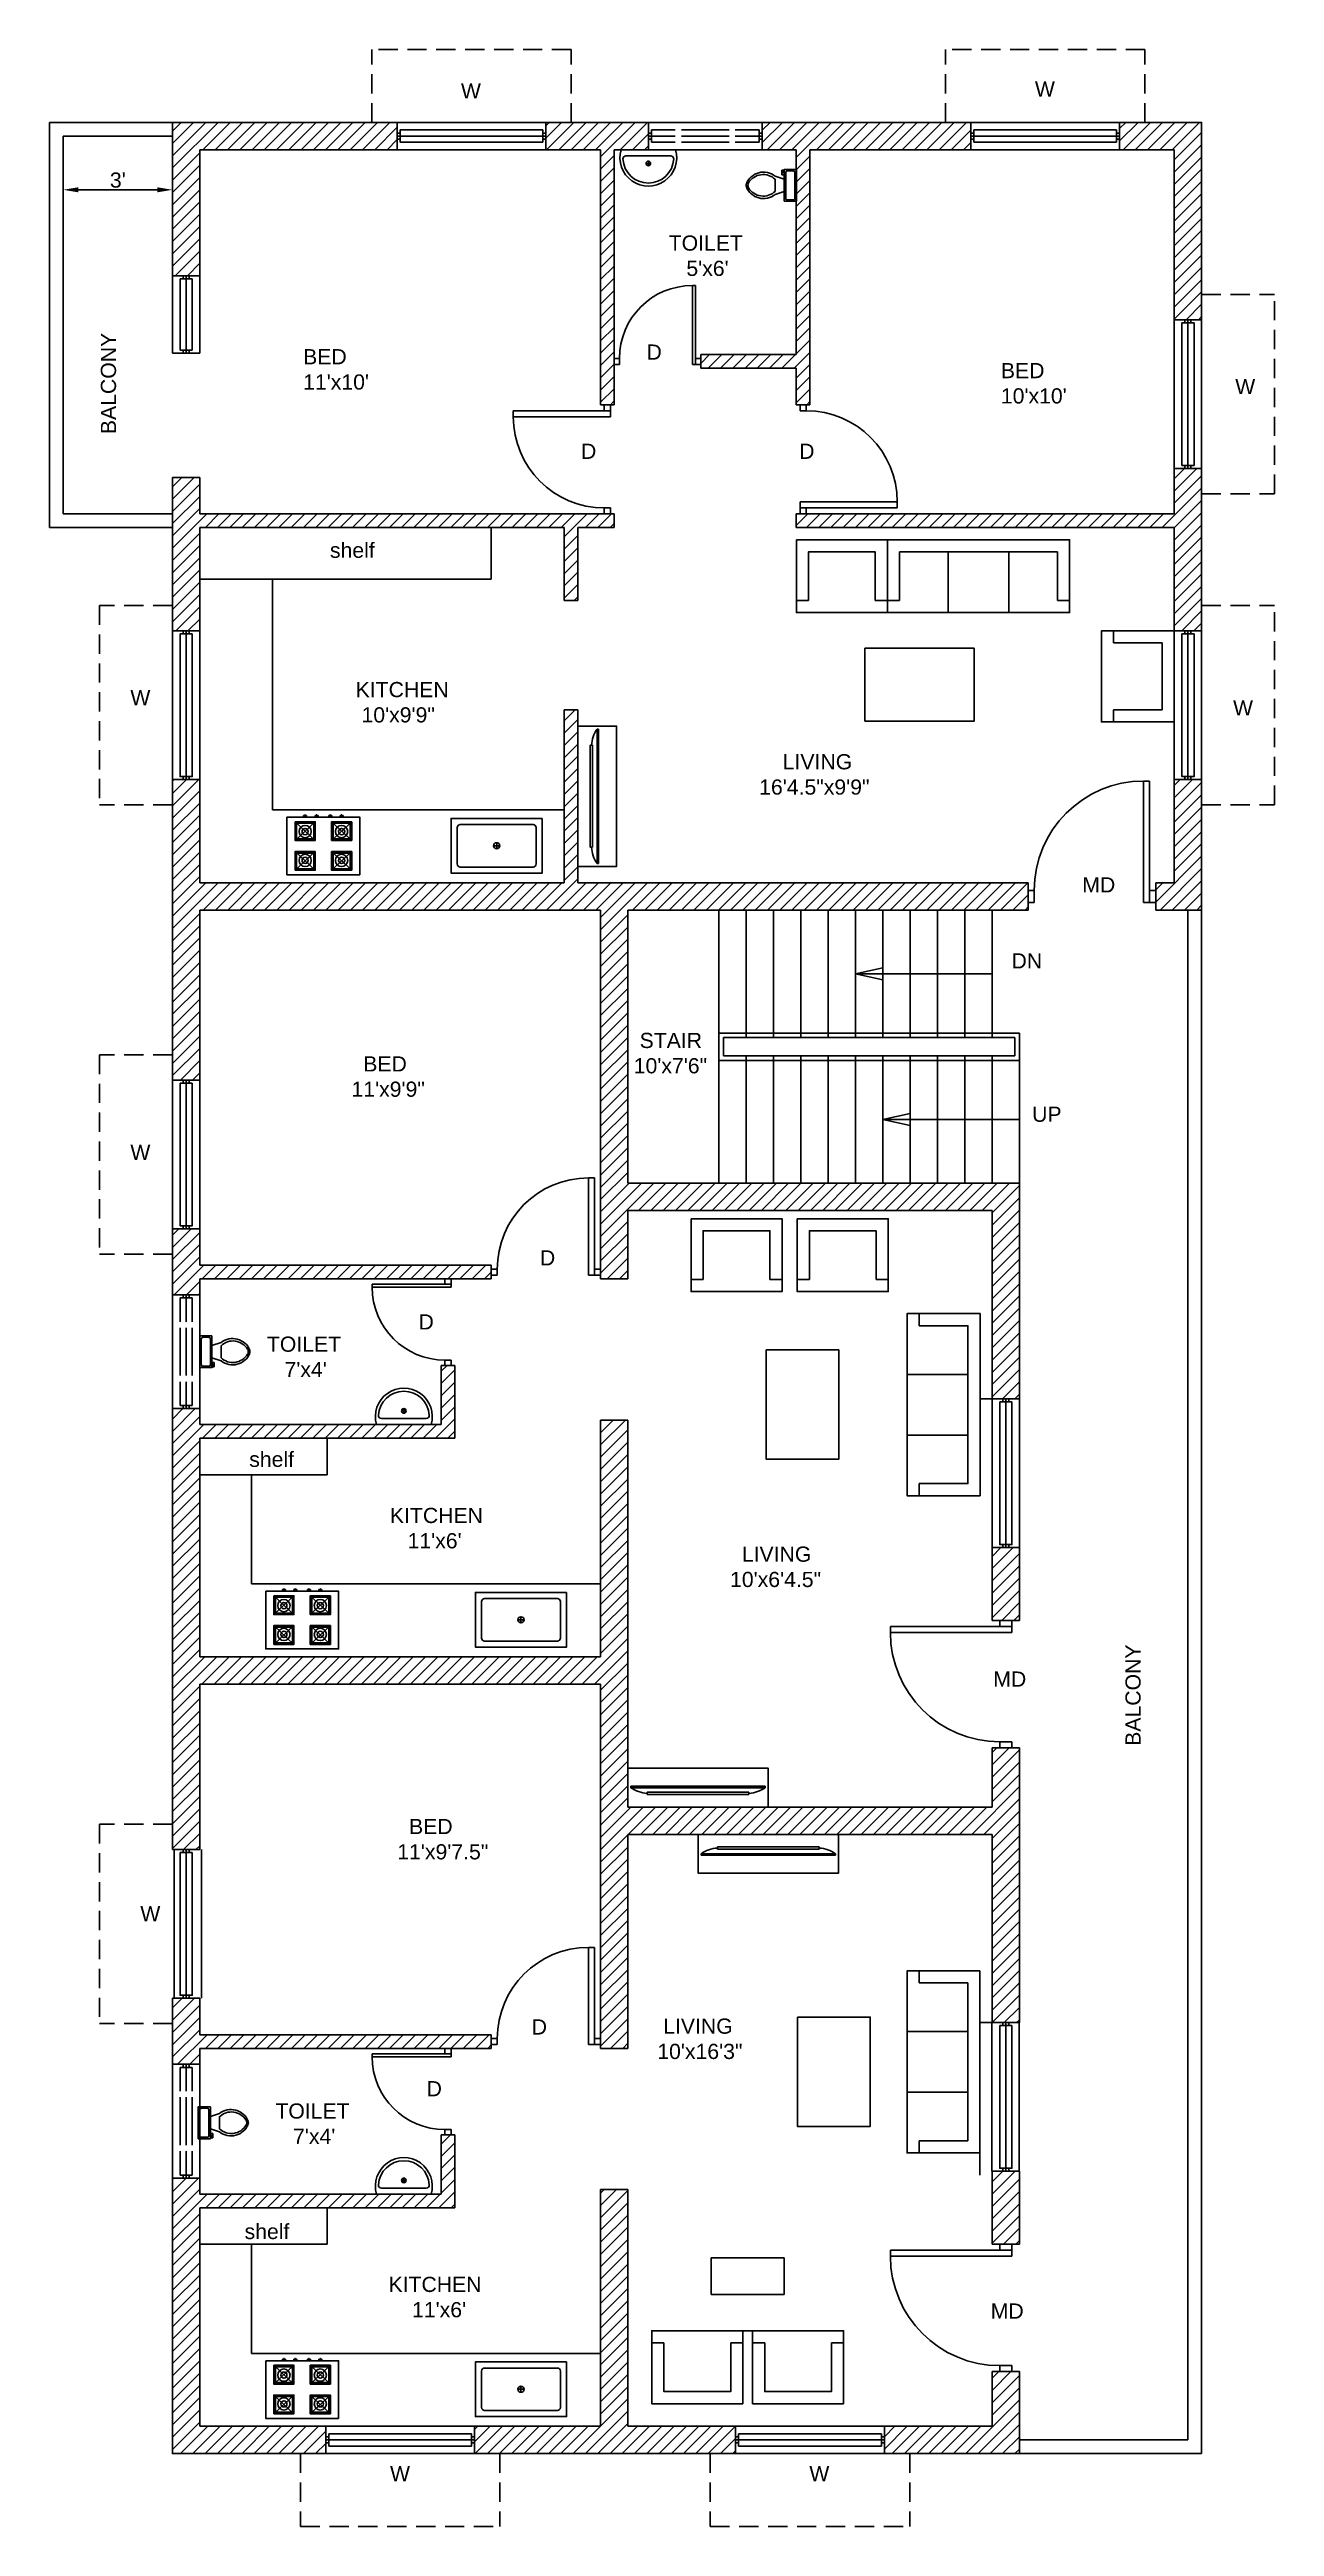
# Model space of a CAD drawing. Header units: inches. Extents: x 1917 to 2320, y 1327 to 2143.
import ezdxf

# ---------------------------------------------------------------- set-up
doc = ezdxf.new("R2010")
doc.units = ezdxf.units.IN
doc.linetypes.add('HIDDEN', pattern=[9.525, 6.35, -3.175])
for name, color, linetype in [('balcony', 102, 'Continuous'), ('Door', 44, 'Continuous'), ('hatch', 10, 'Continuous'), ('slab', 90, 'Continuous'), ('staircase', 160, 'Continuous'), ('sunshade', 210, 'HIDDEN'), ('text', 200, 'Continuous'), ('Window', 140, 'Continuous')]:
    doc.layers.add(name, color=color, linetype=linetype)
doc.styles.get("Standard").update_dxf_attribs({"font": 'arial.ttf'})
doc.dimstyles.new('ISO-25', dxfattribs={"dimtxt": 5, "dimasz": 2.5, "dimexe": 1.25, "dimexo": 0.625, "dimtad": 1, "dimlunit": 4, "dimtxsty": 'Standard', "dimcen": 2.5, "dimadec": 0, "dimazin": 0, "dimtfac": 1, "dimtmove": 0, "dimatfit": 3, "dimfxl": 1, "dimarcsym": 0})

# ---------------------------------------------------------------- blocks, each defined once
blk = doc.blocks.new('4ft window')
at = {"layer": 'Window'}
for p, q in [((2072.56, 1054.71), (2076.56, 1054.71)), ((2073.56, 1055.71), (2073.56, 1054.71)), ((2074.56, 1055.71), (2074.56, 1006.71)), ((2075.56, 1054.71), (2075.56, 1055.71)), ((2073.56, 1006.71), (2073.56, 1007.71)), ((2075.56, 1007.71), (2075.56, 1006.71))]:
    blk.add_line(p, q, dxfattribs=at)
for points in [[(2076.56, 1054.71), (2076.56, 1007.71), (2072.56, 1007.71), (2072.56, 1054.71)], [(2073.56, 1055.71), (2075.56, 1055.71)], [(2073.56, 1006.71), (2075.56, 1006.71)]]:
    blk.add_lwpolyline(points, dxfattribs=at)
blk = doc.blocks.new('balcony window')
at = {"layer": 'Window'}
for p, q in [((2042.12, 1199.77), (2040.12, 1199.77)), ((2041.12, 1199.77), (2041.12, 1200.77)), ((2042.12, 1200.77), (2042.12, 1175.27)), ((2042.12, 1199.77), (2044.12, 1199.77)), ((2043.12, 1199.77), (2043.12, 1200.77)), ((2044.12, 1176.27), (2040.12, 1176.27)), ((2041.12, 1176.27), (2041.12, 1175.27)), ((2043.12, 1176.27), (2043.12, 1175.27))]:
    blk.add_line(p, q, dxfattribs=at)
for points in [[(2040.12, 1176.27), (2040.12, 1199.77)], [(2041.12, 1200.77), (2043.12, 1200.77)], [(2044.12, 1199.77), (2044.12, 1176.27)], [(2041.12, 1175.27), (2043.12, 1175.27)]]:
    blk.add_lwpolyline(points, dxfattribs=at)
blk = doc.blocks.new('bathroom window')
at = {"layer": 'Window'}
for p, q in [((2118.54, 1197.72), (2116.54, 1197.72)), ((2117.54, 1197.72), (2117.54, 1198.72)), ((2118.54, 1198.72), (2118.54, 1189.84)), ((2118.54, 1197.72), (2120.54, 1197.72)), ((2119.54, 1197.72), (2119.54, 1198.72)), ((2118.54, 1187.84), (2118.54, 1172.09)), ((2118.54, 1170.09), (2118.54, 1161.22)), ((2120.54, 1162.22), (2116.54, 1162.22)), ((2117.54, 1162.22), (2117.54, 1161.22)), ((2119.54, 1162.22), (2119.54, 1161.22))]:
    blk.add_line(p, q, dxfattribs=at)
for points in [[(2116.54, 1189.84), (2116.54, 1197.72)], [(2117.54, 1198.72), (2119.54, 1198.72)], [(2120.54, 1197.72), (2120.54, 1189.84)], [(2116.54, 1172.09), (2116.54, 1187.84)], [(2120.54, 1187.84), (2120.54, 1172.09)], [(2116.54, 1162.22), (2116.54, 1170.09)], [(2120.54, 1170.09), (2120.54, 1162.22)], [(2117.54, 1161.22), (2119.54, 1161.22)]]:
    blk.add_lwpolyline(points, dxfattribs=at)
blk = doc.blocks.new('sunshade')
at = {"layer": 'sunshade'}
for p, q in [((1639.03, 1183.71), (1615.03, 1183.71)), ((1615.03, 1183.71), (1615.03, 1118.03)), ((1639.03, 1118.03), (1615.03, 1118.03))]:
    blk.add_line(p, q, dxfattribs=at)
blk = doc.blocks.new('maindoor')
at = {"layer": 'Door'}
for p, q in [((1911.53, 641.87), (1875.53, 641.87)), ((1875.53, 641.87), (1875.53, 639.87)), ((1875.53, 639.87), (1915.53, 639.87)), ((1911.53, 641.87), (1911.53, 643.87)), ((1911.53, 643.87), (1915.53, 643.87)), ((1913.53, 641.87), (1911.53, 641.87)), ((1913.53, 641.87), (1915.53, 641.87)), ((1915.53, 641.87), (1915.53, 643.87)), ((1915.53, 639.87), (1915.53, 641.87)), ((1913.53, 603.87), (1911.53, 603.87)), ((1911.53, 603.87), (1911.53, 601.87)), ((1913.53, 603.87), (1915.53, 603.87)), ((1915.53, 603.87), (1915.53, 601.87))]:
    blk.add_line(p, q, dxfattribs=at)
blk.add_arc((1911.53, 639.87), 36, 180, 270, dxfattribs=at)
blk = doc.blocks.new('bathroom door')
at = {"layer": 'Door'}
for p, q in [((1728.78, 706.62), (1704.78, 706.62)), ((1704.78, 706.62), (1704.78, 705.62)), ((1704.78, 705.62), (1730.78, 705.62)), ((1728.78, 706.62), (1728.78, 708.37)), ((1728.78, 706.62), (1730.78, 706.62)), ((1730.78, 706.62), (1730.78, 708.37)), ((1730.78, 705.62), (1730.78, 706.62)), ((1730.78, 681.62), (1728.78, 681.62)), ((1728.78, 681.62), (1728.78, 679.87)), ((1730.78, 681.62), (1730.78, 679.87))]:
    blk.add_line(p, q, dxfattribs=at)
blk.add_arc((1728.78, 705.62), 24, 180, 270, dxfattribs=at)
blk = doc.blocks.new('bedroom door')
at = {"layer": 'Door'}
for p, q in [((1778.03, 741.62), (1776.03, 741.62)), ((1776.03, 741.62), (1776.03, 709.62)), ((1778.03, 711.62), (1778.03, 741.62)), ((1746.03, 711.62), (1744.03, 711.62)), ((1746.03, 710.62), (1746.03, 711.62)), ((1746.03, 710.62), (1746.03, 709.62)), ((1778.03, 710.62), (1778.03, 711.62)), ((1778.03, 711.62), (1780.03, 711.62)), ((1778.03, 710.62), (1778.03, 709.62)), ((1746.03, 709.62), (1744.03, 709.62)), ((1776.03, 709.62), (1778.03, 709.62)), ((1778.03, 709.62), (1780.03, 709.62))]:
    blk.add_line(p, q, dxfattribs=at)
blk.add_arc((1776.03, 711.62), 30, 90, 180, dxfattribs=at)
blk = doc.blocks.new('*D10')
at = {"layer": 'Defpoints', "color": 0, "transparency": 16777216}
for p in [(1921.33, 2114.77), (1957.33, 2114.77), (1957.33, 2097.07)]:
    blk.add_point(p, dxfattribs=at)
at = {"layer": 'text', "color": 0, "lineweight": -2, "transparency": 16777216}
for p, q in [((1921.33, 2114.15), (1921.33, 2095.82)), ((1957.33, 2114.15), (1957.33, 2095.82)), ((1926.33, 2097.07), (1952.33, 2097.07))]:
    blk.add_line(p, q, dxfattribs=at)
at = {"layer": 'text', "color": 0, "transparency": 16777216}
for points in [[(1926.33, 2097.9), (1926.33, 2096.23), (1921.33, 2097.07)], [(1952.33, 2097.9), (1952.33, 2096.23), (1957.33, 2097.07)]]:
    blk.add_solid(points, dxfattribs=at)
at = {"layer": 'text', "color": 0, "transparency": 16777216, "insert": (1939.33, 2100.24), "char_height": 5, "attachment_point": 5}
blk.add_mtext("3'", dxfattribs=at)
blk = doc.blocks.new('4burner stove')
at = {"layer": 'slab'}
for p, q in [((1679.41, 1112.5), (1686.05, 1106.3)), ((1686.05, 1112.5), (1679.41, 1106.3)), ((1682.23, 1114.49), (1682.23, 1113.99)), ((1682.23, 1114.49), (1683.23, 1114.49)), ((1682.73, 1114.74), (1682.63, 1114.74)), ((1682.63, 1114.74), (1682.63, 1114.49)), ((1682.73, 1114.74), (1682.83, 1114.74)), ((1682.83, 1114.74), (1682.83, 1114.49)), ((1683.23, 1114.49), (1683.23, 1113.99)), ((1685.98, 1114.49), (1685.98, 1113.99)), ((1685.98, 1114.49), (1685.98, 1113.99)), ((1685.98, 1114.49), (1686.98, 1114.49)), ((1686.48, 1114.74), (1686.38, 1114.74)), ((1686.38, 1114.74), (1686.38, 1114.49)), ((1686.48, 1114.74), (1686.58, 1114.74)), ((1686.58, 1114.74), (1686.58, 1114.49)), ((1686.98, 1114.49), (1686.98, 1113.99)), ((1690.48, 1114.49), (1690.48, 1113.99)), ((1691.48, 1114.49), (1690.48, 1114.49)), ((1690.98, 1114.74), (1690.88, 1114.74)), ((1690.88, 1114.74), (1690.88, 1114.49)), ((1690.98, 1114.74), (1691.08, 1114.74)), ((1691.08, 1114.74), (1691.08, 1114.49)), ((1698.06, 1112.5), (1691.42, 1106.3)), ((1691.42, 1112.5), (1698.06, 1106.3)), ((1691.48, 1114.49), (1691.48, 1113.99)), ((1691.48, 1114.49), (1691.48, 1113.99)), ((1694.23, 1114.49), (1694.23, 1113.99)), ((1695.23, 1114.49), (1694.23, 1114.49)), ((1694.73, 1114.74), (1694.63, 1114.74)), ((1694.63, 1114.74), (1694.63, 1114.49)), ((1694.73, 1114.74), (1694.83, 1114.74)), ((1694.83, 1114.74), (1694.83, 1114.49)), ((1695.23, 1114.49), (1695.23, 1113.99)), ((1679.41, 1096.48), (1686.05, 1102.67)), ((1686.05, 1096.48), (1679.41, 1102.67)), ((1698.06, 1096.48), (1691.42, 1102.67)), ((1691.42, 1096.48), (1698.06, 1102.67))]:
    blk.add_line(p, q, dxfattribs=at)
for points in [[(1676.73, 1113.99), (1700.73, 1113.99), (1700.73, 1094.99), (1676.73, 1094.99)], [(1679.41, 1112.5), (1686.05, 1112.5), (1686.05, 1106.3), (1679.41, 1106.3)], [(1679.91, 1112), (1685.55, 1112), (1685.55, 1106.8), (1679.91, 1106.8)], [(1698.06, 1112.5), (1691.42, 1112.5), (1691.42, 1106.3), (1698.06, 1106.3)], [(1697.56, 1112), (1691.92, 1112), (1691.92, 1106.8), (1697.56, 1106.8)], [(1679.41, 1096.48), (1686.05, 1096.48), (1686.05, 1102.67), (1679.41, 1102.67)], [(1679.91, 1096.98), (1685.55, 1096.98), (1685.55, 1102.17), (1679.91, 1102.17)], [(1698.06, 1096.48), (1691.42, 1096.48), (1691.42, 1102.67), (1698.06, 1102.67)], [(1697.56, 1096.98), (1691.92, 1096.98), (1691.92, 1102.17), (1697.56, 1102.17)]]:
    blk.add_lwpolyline(points, close=True, dxfattribs=at)
for centre, radius in [((1682.73, 1109.23), 2.02), ((1682.73, 1109.23), 1.02), ((1694.73, 1109.23), 2.02), ((1694.73, 1109.23), 1.02), ((1682.73, 1099.75), 2.02), ((1694.73, 1099.75), 2.02), ((1682.73, 1099.75), 1.02), ((1694.73, 1099.75), 1.02)]:
    blk.add_circle(centre, radius, dxfattribs=at)
blk = doc.blocks.new('1.5ftx2.5ft sink')
at = {"layer": 'slab'}
for p, q in [((1746.83, 1104.56), (1744.83, 1104.56)), ((1745.83, 1105.56), (1745.83, 1103.56))]:
    blk.add_line(p, q, dxfattribs=at)
blk.add_lwpolyline([(1760.83, 1113.56), (1760.83, 1095.56), (1730.83, 1095.56), (1730.83, 1113.56)], close=True, dxfattribs=at)
blk.add_lwpolyline([(1758.83, 1110.56), (1758.83, 1098.56, -0.414214), (1757.83, 1097.56), (1733.83, 1097.56, -0.414214), (1732.83, 1098.56), (1732.83, 1110.56, -0.414214), (1733.83, 1111.56), (1757.83, 1111.56, -0.414214)], format="xyb", close=True, dxfattribs=at)
blk.add_circle((1745.83, 1104.56), 1, dxfattribs=at)
blk = doc.blocks.new('master slab')
at = {"layer": 'slab'}
for p, q in [((1744.03, 1209.37), (1744.03, 1192.37)), ((1648.03, 1192.37), (1744.03, 1192.37)), ((1672.03, 1116.37), (1672.03, 1192.37)), ((1768.03, 1116.37), (1672.03, 1116.37))]:
    blk.add_line(p, q, dxfattribs=at)
blk = doc.blocks.new('small slab')
at = {"layer": 'slab'}
for p, q in [((1690.03, 897.37), (1690.03, 909.37)), ((1690.03, 897.37), (1648.03, 897.37)), ((1665.03, 861.37), (1665.03, 897.37)), ((1780.03, 861.37), (1665.03, 861.37))]:
    blk.add_line(p, q, dxfattribs=at)
blk = doc.blocks.new('10ftx7ft6in staircase')
at = {"layer": 'staircase'}
for p, q in [((1819.03, 993.37), (1819.03, 1083.37)), ((1828.03, 1083.37), (1828.03, 1041.37)), ((1837.03, 1083.37), (1837.03, 1041.37)), ((1846.03, 1083.37), (1846.03, 1041.37)), ((1855.03, 1083.37), (1855.03, 1041.37)), ((1864.03, 1083.37), (1864.03, 1041.37)), ((1873.03, 1083.37), (1873.03, 1041.37)), ((1882.03, 1083.37), (1882.03, 1041.37)), ((1891.03, 1083.37), (1891.03, 1041.37)), ((1900.03, 1083.37), (1900.03, 1041.37)), ((1909.03, 1083.37), (1909.03, 1041.37)), ((1819.03, 1042.87), (1918.03, 1042.87)), ((1820.53, 1041.37), (1916.53, 1041.37)), ((1820.53, 1041.37), (1820.53, 1035.37)), ((1916.53, 1035.37), (1916.53, 1041.37)), ((1918.03, 1033.87), (1918.03, 1042.87)), ((1819.03, 1033.87), (1918.03, 1033.87)), ((1820.53, 1035.37), (1916.53, 1035.37)), ((1828.03, 1035.37), (1828.03, 993.37)), ((1837.03, 1035.37), (1837.03, 993.37)), ((1846.03, 1035.37), (1846.03, 993.37)), ((1855.03, 1035.37), (1855.03, 993.37)), ((1864.03, 1035.37), (1864.03, 993.37)), ((1873.03, 1035.37), (1873.03, 993.37)), ((1882.03, 1035.37), (1882.03, 993.37)), ((1891.03, 1035.37), (1891.03, 993.37)), ((1900.03, 1035.37), (1900.03, 993.37)), ((1909.03, 1035.37), (1909.03, 993.37)), ((1918.03, 1035.37), (1918.03, 993.37))]:
    blk.add_line(p, q, dxfattribs=at)
blk = doc.blocks.new('small balcony')
at = {"layer": 'balcony'}
for p, q in [((1639.03, 1342.87), (1598.53, 1342.87)), ((1598.53, 1342.87), (1598.53, 1209.37)), ((1639.03, 1338.37), (1603.03, 1338.37)), ((1603.03, 1338.37), (1603.03, 1213.87)), ((1598.53, 1209.37), (1639.03, 1209.37)), ((1603.03, 1213.87), (1639.03, 1213.87))]:
    blk.add_line(p, q, dxfattribs=at)
blk = doc.blocks.new('large balcony')
at = {"layer": 'balcony'}
for p, q in [((1973.53, 1083.37), (1973.53, 579.37)), ((1978.03, 1083.37), (1978.03, 574.87)), ((1973.53, 579.37), (1918.03, 579.37)), ((1978.03, 574.87), (1918.03, 574.87))]:
    blk.add_line(p, q, dxfattribs=at)
blk = doc.blocks.new('toilet window wall')
at = {"layer": 'Defpoints'}
for p, q in [((1639.03, 956.62), (1639.03, 919.12)), ((1648.03, 919.12), (1648.03, 956.62))]:
    blk.add_line(p, q, dxfattribs=at)
blk = doc.blocks.new('window wall')
at = {"layer": 'Defpoints'}
for p, q in [((1639.03, 1027.37), (1639.03, 978.37)), ((1648.03, 1027.37), (1648.03, 978.37))]:
    blk.add_line(p, q, dxfattribs=at)
blk = doc.blocks.new('balcony window wall')
at = {"layer": 'Defpoints'}
for p, q in [((1639.03, 1292.37), (1639.03, 1266.87)), ((1648.03, 1292.37), (1648.03, 1266.87))]:
    blk.add_line(p, q, dxfattribs=at)
blk = doc.blocks.new('Toilet - top')
for p, q in [((-10, -8.5), (-8, -8.5)), ((-10, -9.5), (-10, -8.5)), ((-7, -9.5), (-10, -9.5)), ((-8, -8.5), (-8, -8)), ((-7, -8), (-7, -9.5)), ((-4, -8), (-6, -14)), ((4, -14), (-4, -14)), ((4, -8), (6, -14)), ((9.5, -6), (9.5, -2))]:
    blk.add_line(p, q)
blk.add_lwpolyline([(10.5, -8), (10.5, 0), (-10.5, 0), (-10.5, -8)], close=True)
for points in [[(-9.5, -2), (-9.5, -6)], [(8.5, -1), (-8.5, -1)], [(-8.5, -7), (8.5, -7)]]:
    blk.add_lwpolyline(points)
for centre, radius, start, end in [((-8.6, -1.9), 0.884, 81.8699, 188.1301), ((-8.6, -6.1), 0.884, 171.8699, 278.1301), ((3.5, -21.6), 12.2, 141.4691, 247.9714), ((4.2, -21.8), 11.3, 136.3677, 238.9468), ((-3.5, -21.6), 12.2, 292.0284, 38.5307), ((-4.2, -21.8), 11.3, 301.053, 43.6321), ((8.6, -1.9), 0.884, 351.8699, 98.1301), ((8.6, -6.1), 0.884, 261.8699, 8.1301), ((0, -27.9), 4, 245.7318, 294.2682), ((0, -29), 4, 254.8605, 285.1395)]:
    blk.add_arc(centre, radius, start, end)
blk = doc.blocks.new('top view western toilet')
at = {"xscale": 0.5, "yscale": 0.5, "zscale": 0.5}
blk.add_blockref('Toilet - top', (1424.11, 880.17), dxfattribs=at)
blk = doc.blocks.new('handwash customised')
at = {"layer": 'slab'}
for p, q in [((1338.7, 832.46), (1353.43, 832.46)), ((1345.32, 834.97), (1346.82, 834.97)), ((1346.07, 835.72), (1346.07, 834.22)), ((1337.07, 830.46), (1355.07, 830.46))]:
    blk.add_line(p, q, dxfattribs=at)
blk.add_circle((1346.07, 834.97), 0.75, dxfattribs=at)
for centre, radius, start, end in [((1346.07, 833.09), 9.37, 343.7398, 196.2602), ((1346.07, 833.09), 8.37, 2.9146, 177.0854), ((1338.7, 833.46), 1, 177.0854, 270), ((1353.43, 833.46), 1, 270, 2.9146)]:
    blk.add_arc(centre, radius, start, end, dxfattribs=at)
blk = doc.blocks.new('5ftx2ft6in sofa')
at = {"layer": 'slab'}
for p, q in [((2086.75, 979.33), (2086.75, 999.33)), ((2106.75, 979.33), (2106.75, 999.33)), ((2070.75, 983.33), (2066.75, 983.33)), ((2122.75, 983.33), (2126.75, 983.33))]:
    blk.add_line(p, q, dxfattribs=at)
blk.add_lwpolyline([(2066.75, 1003.33), (2126.75, 1003.33), (2126.75, 979.33), (2066.75, 979.33)], close=True, dxfattribs=at)
blk.add_lwpolyline([(2070.75, 983.33), (2070.75, 999.33), (2122.75, 999.33), (2122.75, 983.33)], dxfattribs=at)
blk = doc.blocks.new('2ft6inx2ft sofa')
at = {"layer": 'slab'}
for p, q in [((2200.5, 985.12), (2196.5, 985.12)), ((2222.5, 985.12), (2226.5, 985.12))]:
    blk.add_line(p, q, dxfattribs=at)
blk.add_lwpolyline([(2196.5, 1005.12), (2226.5, 1005.12), (2226.5, 981.12), (2196.5, 981.12)], close=True, dxfattribs=at)
blk.add_lwpolyline([(2200.5, 985.12), (2200.5, 1001.12), (2222.5, 1001.12), (2222.5, 985.12)], dxfattribs=at)
blk = doc.blocks.new('teapoi')
at = {"layer": 'slab'}
blk.add_lwpolyline([(2047.85, 947.82), (2071.85, 947.82), (2071.85, 911.82), (2047.85, 911.82)], close=True, dxfattribs=at)
blk = doc.blocks.new('small teapoi')
at = {"layer": 'slab'}
blk.add_lwpolyline([(1809.33, 649.49), (1821.33, 649.49), (1821.33, 625.49), (1809.33, 625.49)], close=True, dxfattribs=at)
blk = doc.blocks.new('tv stand')
at = {"layer": 'slab'}
for p, q in [((2073.11, 964.88), (2073.11, 964.13)), ((2073.11, 964.88), (2106.66, 964.88)), ((2073.11, 964.13), (2106.66, 964.13)), ((2106.66, 964.88), (2106.66, 964.13)), ((2113.02, 963.07), (2113.02, 962.13)), ((2067.75, 962.63), (2112.02, 962.63)), ((2067.75, 962.63), (2067.75, 962.13)), ((2067.75, 962.13), (2112.02, 962.13)), ((2112.02, 962.63), (2112.02, 962.13))]:
    blk.add_line(p, q, dxfattribs=at)
blk.add_lwpolyline([(2066.75, 969.01), (2113.02, 969.01), (2113.02, 956.24), (2066.75, 956.24)], close=True, dxfattribs=at)
for centre, start, end in [((2073.86, 953.74), 94.03025, 124.54427), ((2105.9, 953.74), 55.45573, 85.96975)]:
    blk.add_arc(centre, 10.79, start, end, dxfattribs=at)

msp = doc.modelspace()

# ---------------------------------------------------------------- hatches: boundary and pattern name
at = {"layer": 'hatch', "true_color": 0x991b1e}
h = msp.add_hatch(dxfattribs=at)
h.set_pattern_fill('ANSI31', color=244, scale=0.9)
h.set_pattern_definition([(45, (318.3007, 776.4004), (-2.0205576, 2.0205576), [])])
h.paths.add_polyline_path([(1966.333, 2110.271), (2031.333, 2110.271), (2031.333, 2119.271), (1957.333, 2119.271), (1957.333, 2068.771), (1966.333, 2068.771)])
h.paths.add_polyline_path([(2114.083, 2119.271), (2080.333, 2119.271), (2080.333, 2110.271), (2098.333, 2110.271), (2098.333, 2026.271), (2102.833, 2026.271), (2102.833, 2110.271), (2114.083, 2110.271)])
h.paths.add_polyline_path([(2220.333, 2119.271), (2151.583, 2119.271), (2151.583, 2110.271), (2162.833, 2110.271), (2162.833, 2042.771), (2131.333, 2042.771), (2131.333, 2038.271), (2162.833, 2038.271), (2162.833, 2026.271), (2167.333, 2026.271), (2167.333, 2110.271), (2220.333, 2110.271)])
h.paths.add_polyline_path([(2296.333, 2119.271), (2269.333, 2119.271), (2269.333, 2110.271), (2287.333, 2110.271), (2287.333, 2054.26), (2296.333, 2054.26)])
h.paths.add_polyline_path([(2296.333, 2005.26), (2287.333, 2005.26), (2287.333, 1990.271), (2162.833, 1990.271), (2162.833, 1985.771), (2287.333, 1985.771), (2287.333, 1951.771), (2296.333, 1951.771)])
h.paths.add_polyline_path([(2102.833, 1990.271), (1966.333, 1990.271), (1966.333, 2002.271), (1957.333, 2002.271), (1957.333, 1951.771), (1966.333, 1951.771), (1966.333, 1985.771), (2086.333, 1985.771), (2086.333, 1961.771), (2090.833, 1961.771), (2090.833, 1985.771), (2102.833, 1985.771)])
h.paths.add_polyline_path([(2296.333, 1902.771), (2287.333, 1902.771), (2287.333, 1868.771), (2281.217, 1868.771), (2281.217, 1859.771), (2296.333, 1859.771)])
h.paths.add_polyline_path([(2239.217, 1868.771), (2090.833, 1868.771), (2090.833, 1925.771), (2086.333, 1925.771), (2086.333, 1868.771), (1966.333, 1868.771), (1966.333, 1902.771), (1957.333, 1902.771), (1957.333, 1803.771), (1966.333, 1803.771), (1966.333, 1859.771), (2098.333, 1859.771), (2098.333, 1738.271), (2107.333, 1738.271), (2107.333, 1760.771), (2227.333, 1760.771), (2227.333, 1698.771), (2236.333, 1698.771), (2236.333, 1769.771), (2107.333, 1769.771), (2107.333, 1859.771), (2239.217, 1859.771)])
h.paths.add_polyline_path([(1966.333, 1754.771), (1957.333, 1754.771), (1957.333, 1733.021), (1966.333, 1733.021), (1966.333, 1738.271), (2062.333, 1738.271), (2062.333, 1742.771), (1966.333, 1742.771)], flags=17)
h.paths.add_polyline_path([(1966.333, 1685.771), (2050.333, 1685.771), (2050.333, 1709.771), (2045.833, 1709.771), (2045.833, 1690.271), (1966.333, 1690.271), (1966.333, 1695.521), (1957.333, 1695.521), (1957.333, 1550.271), (1966.333, 1550.271), (1966.333, 1604.771), (2098.333, 1604.771), (2098.333, 1484.771), (2107.333, 1484.771), (2107.333, 1555.271), (2227.333, 1555.271), (2227.333, 1493.271), (2236.333, 1493.271), (2236.333, 1583.771), (2227.333, 1583.771), (2227.333, 1564.271), (2107.333, 1564.271), (2107.333, 1691.771), (2098.333, 1691.771), (2098.333, 1613.771), (1966.333, 1613.771)])
h.paths.add_polyline_path([(2062.333, 1489.271), (1966.333, 1489.271), (1966.333, 1501.271), (1957.333, 1501.271), (1957.333, 1479.521), (1966.333, 1479.521), (1966.333, 1484.771), (2062.333, 1484.771)])
h.paths.add_polyline_path([(1966.333, 1432.271), (2050.333, 1432.271), (2050.333, 1456.271), (2045.833, 1456.271), (2045.833, 1436.771), (1966.333, 1436.771), (1966.333, 1442.021), (1957.333, 1442.021), (1957.333, 1351.271), (2007.833, 1351.271), (2007.833, 1360.271), (1966.333, 1360.271)])
h.paths.add_polyline_path([(2107.333, 1438.271), (2098.333, 1438.271), (2098.333, 1360.271), (2056.833, 1360.271), (2056.833, 1351.271), (2142.833, 1351.271), (2142.833, 1360.271), (2107.333, 1360.271)])
h.paths.add_polyline_path([(2236.333, 1649.771), (2227.333, 1649.771), (2227.333, 1625.771), (2236.333, 1625.771)], flags=17)
h.paths.add_polyline_path([(2236.333, 1444.271), (2227.333, 1444.271), (2227.333, 1420.271), (2236.333, 1420.271)])
h.paths.add_polyline_path([(2236.333, 1378.271), (2227.333, 1378.271), (2227.333, 1360.271), (2191.833, 1360.271), (2191.833, 1351.271), (2236.333, 1351.271)])

# ---------------------------------------------------------------- linework, layer by layer
for p, q in [((1966.333, 2110.271), (2031.333, 2110.271)), ((1966.333, 2068.771), (1966.333, 2110.271)), ((2080.333, 2110.271), (2098.333, 2110.271)), ((2098.333, 2026.271), (2098.333, 2110.271)), ((2102.833, 2110.271), (2114.083, 2110.271)), ((2102.833, 2110.271), (2102.833, 2026.271)), ((2151.583, 2110.271), (2162.833, 2110.271)), ((2162.833, 2042.771), (2162.833, 2110.271)), ((2167.333, 2110.271), (2220.333, 2110.271)), ((2167.333, 2110.271), (2167.333, 2026.271)), ((2269.333, 2110.271), (2287.333, 2110.271)), ((2287.333, 2110.271), (2287.333, 2054.26)), ((2131.333, 2038.271), (2131.333, 2042.771)), ((2131.333, 2042.771), (2162.833, 2042.771)), ((2162.833, 2038.271), (2131.333, 2038.271)), ((2162.833, 2026.271), (2162.833, 2038.271)), ((2098.333, 2026.271), (2102.833, 2026.271)), ((2162.833, 2026.271), (2167.333, 2026.271)), ((1966.333, 1990.271), (1966.333, 2002.271)), ((2287.333, 2005.26), (2287.333, 1990.271)), ((1966.333, 1990.271), (2102.833, 1990.271)), ((1966.333, 1951.771), (1966.333, 1985.771)), ((1966.333, 1985.771), (2086.333, 1985.771)), ((2086.333, 1985.771), (2086.333, 1961.771)), ((2090.833, 1985.771), (2090.833, 1961.771)), ((2090.833, 1985.771), (2102.833, 1985.771)), ((2102.833, 1985.771), (2102.833, 1990.271)), ((2162.833, 1990.271), (2287.333, 1990.271)), ((2162.833, 1985.771), (2162.833, 1990.271)), ((2162.833, 1985.771), (2287.333, 1985.771)), ((2287.333, 1985.771), (2287.333, 1951.771)), ((2090.833, 1961.771), (2086.333, 1961.771)), ((2090.833, 1925.771), (2086.333, 1925.771)), ((2086.333, 1925.771), (2086.333, 1868.771)), ((2090.833, 1925.771), (2090.833, 1868.771)), ((1957.333, 1803.771), (1957.333, 1902.771)), ((1966.333, 1868.771), (1966.333, 1902.771)), ((2287.333, 1902.771), (2287.333, 1868.771)), ((2086.333, 1868.771), (1966.333, 1868.771)), ((2239.217, 1868.771), (2090.833, 1868.771)), ((2239.217, 1859.771), (2239.217, 1868.771)), ((2287.333, 1868.771), (2281.217, 1868.771)), ((2098.333, 1859.771), (1966.333, 1859.771)), ((1966.333, 1803.771), (1966.333, 1859.771)), ((2098.333, 1738.271), (2098.333, 1859.771)), ((2107.333, 1769.771), (2107.333, 1859.771)), ((2239.217, 1859.771), (2107.333, 1859.771)), ((2296.333, 1859.771), (2281.217, 1859.771)), ((2236.333, 1769.771), (2107.333, 1769.771)), ((2236.333, 1698.771), (2236.333, 1769.771)), ((1966.333, 1742.771), (1966.333, 1754.771)), ((2107.333, 1738.271), (2107.333, 1760.771)), ((2227.333, 1760.771), (2107.333, 1760.771)), ((2227.333, 1760.771), (2227.333, 1698.771)), ((2062.333, 1742.771), (1966.333, 1742.771)), ((1966.333, 1738.271), (2062.333, 1738.271)), ((1966.333, 1733.021), (1966.333, 1738.271)), ((2062.333, 1738.271), (2062.333, 1742.771)), ((2107.333, 1738.271), (2098.333, 1738.271)), ((2050.333, 1709.771), (2045.833, 1709.771)), ((2045.833, 1709.771), (2045.833, 1690.271)), ((2050.333, 1685.771), (2050.333, 1709.771)), ((1966.333, 1690.271), (1966.333, 1695.521)), ((2045.833, 1690.271), (1966.333, 1690.271)), ((2098.333, 1613.771), (2098.333, 1691.771)), ((2107.333, 1691.771), (2098.333, 1691.771)), ((2107.333, 1564.271), (2107.333, 1691.771)), ((1966.333, 1613.771), (1966.333, 1685.771)), ((2050.333, 1685.771), (1966.333, 1685.771)), ((2227.333, 1649.771), (2227.333, 1625.771)), ((2236.333, 1625.771), (2236.333, 1649.771)), ((2098.333, 1613.771), (1966.333, 1613.771)), ((1966.333, 1604.771), (1966.333, 1550.271)), ((2098.333, 1604.771), (1966.333, 1604.771)), ((2098.333, 1484.771), (2098.333, 1604.771)), ((2227.333, 1583.771), (2227.333, 1564.271)), ((2236.333, 1583.771), (2227.333, 1583.771)), ((2236.333, 1493.271), (2236.333, 1583.771)), ((2227.333, 1564.271), (2107.333, 1564.271)), ((2227.333, 1555.271), (2107.333, 1555.271)), ((2107.333, 1484.771), (2107.333, 1555.271)), ((2227.333, 1555.271), (2227.333, 1493.271)), ((1966.333, 1501.271), (1966.333, 1489.271)), ((2062.333, 1489.271), (1966.333, 1489.271)), ((2062.333, 1484.771), (2062.333, 1489.271)), ((1966.333, 1484.771), (2062.333, 1484.771)), ((1966.333, 1479.521), (1966.333, 1484.771)), ((2107.333, 1484.771), (2098.333, 1484.771)), ((2050.333, 1456.271), (2045.833, 1456.271)), ((2045.833, 1456.271), (2045.833, 1436.771)), ((2050.333, 1432.271), (2050.333, 1456.271)), ((1966.333, 1436.771), (1966.333, 1442.021)), ((2045.833, 1436.771), (1966.333, 1436.771)), ((2098.333, 1360.271), (2098.333, 1438.271)), ((2107.333, 1438.271), (2098.333, 1438.271)), ((2107.333, 1360.271), (2107.333, 1438.271)), ((2227.333, 1444.271), (2227.333, 1420.271)), ((2236.333, 1420.271), (2236.333, 1444.271)), ((1966.333, 1360.271), (1966.333, 1432.271)), ((2050.333, 1432.271), (1966.333, 1432.271)), ((2236.333, 1378.271), (2227.333, 1378.271)), ((2227.333, 1378.271), (2227.333, 1360.271)), ((2236.333, 1351.271), (2236.333, 1378.271)), ((2007.833, 1360.271), (1966.333, 1360.271)), ((2098.333, 1360.271), (2056.833, 1360.271)), ((2142.833, 1360.271), (2107.333, 1360.271)), ((2227.333, 1360.271), (2191.833, 1360.271)), ((2191.833, 1351.271), (2236.333, 1351.271))]:
    msp.add_line(p, q)
for points in [[(1957.333, 2068.771), (1957.333, 2119.271), (2031.333, 2119.271)], [(2080.333, 2119.271), (2114.083, 2119.271)], [(2151.583, 2119.271), (2220.333, 2119.271)], [(2269.333, 2119.271), (2296.333, 2119.271), (2296.333, 2054.26)], [(1957.333, 1951.771), (1957.333, 2002.271)], [(2296.333, 2005.26), (2296.333, 1951.771)], [(2296.333, 1902.771), (2296.333, 1859.771)], [(1957.333, 1733.021), (1957.333, 1754.771)], [(1957.333, 1550.271), (1957.333, 1695.521)], [(1957.333, 1479.521), (1957.333, 1501.271)], [(2007.833, 1351.271), (1957.333, 1351.271), (1957.333, 1442.021)], [(2142.833, 1351.271), (2056.833, 1351.271)]]:
    msp.add_lwpolyline(points)
at = {"layer": 'Defpoints'}
for p, q in [((2031.333, 2110.271), (2031.333, 2119.271)), ((2080.333, 2119.271), (2080.333, 2110.271)), ((2114.083, 2110.271), (2114.083, 2119.271)), ((2151.583, 2110.271), (2151.583, 2119.271)), ((2220.333, 2110.271), (2220.333, 2119.271)), ((2269.333, 2119.271), (2269.333, 2110.271)), ((1966.333, 2068.771), (1957.333, 2068.771)), ((2287.333, 2054.26), (2296.333, 2054.26)), ((1966.333, 2043.271), (1957.333, 2043.271)), ((1957.333, 2002.271), (1966.333, 2002.271)), ((2296.333, 2005.26), (2287.333, 2005.26)), ((1957.333, 1951.771), (1966.333, 1951.771)), ((2287.333, 1951.771), (2296.333, 1951.771)), ((1957.333, 1902.771), (1966.333, 1902.771)), ((2296.333, 1902.771), (2287.333, 1902.771)), ((2281.217, 1859.771), (2281.217, 1868.771)), ((1957.333, 1803.771), (1966.333, 1803.771)), ((1957.333, 1754.771), (1966.333, 1754.771)), ((1966.333, 1733.021), (1957.333, 1733.021)), ((2227.333, 1698.771), (2236.333, 1698.771)), ((1966.333, 1695.521), (1957.333, 1695.521)), ((2236.333, 1649.771), (2227.333, 1649.771)), ((2227.333, 1625.771), (2236.333, 1625.771)), ((1957.333, 1550.271), (1966.333, 1550.271)), ((1957.333, 1501.271), (1966.333, 1501.271)), ((2227.333, 1493.271), (2236.333, 1493.271)), ((1966.333, 1479.521), (1957.333, 1479.521)), ((1966.333, 1442.021), (1957.333, 1442.021)), ((2236.333, 1444.271), (2227.333, 1444.271)), ((2227.333, 1420.271), (2236.333, 1420.271)), ((2007.833, 1351.271), (2007.833, 1360.271)), ((2056.833, 1351.271), (2056.833, 1360.271)), ((2142.833, 1351.271), (2142.833, 1360.271)), ((2191.833, 1351.271), (2191.833, 1360.271))]:
    msp.add_line(p, q, dxfattribs=at)
at = {"layer": 'slab'}
for p, q in [((2227.333, 1698.771), (2223.333, 1698.771)), ((2227.286, 1493.271), (2223.286, 1493.271)), ((2223.286, 1493.271), (2223.286, 1442.984)), ((2145.234, 1391.727), (2148.406, 1391.727))]:
    msp.add_line(p, q, dxfattribs=at)
at = {"layer": 'text'}
for p, q in [((2191.333, 1840.771), (2182.333, 1838.771)), ((2191.333, 1838.771), (2182.333, 1838.771)), ((2182.333, 1838.771), (2191.333, 1836.771)), ((2191.333, 1838.771), (2191.333, 1840.771)), ((2227.333, 1838.771), (2191.333, 1838.771)), ((2191.333, 1838.771), (2191.333, 1836.771)), ((2200.333, 1792.771), (2191.333, 1790.771)), ((2200.333, 1790.771), (2191.333, 1790.771)), ((2191.333, 1790.771), (2200.333, 1788.771)), ((2200.333, 1790.771), (2200.333, 1792.771)), ((2236.333, 1790.771), (2200.333, 1790.771)), ((2200.333, 1790.771), (2200.333, 1788.771))]:
    msp.add_line(p, q, dxfattribs=at)

# ---------------------------------------------------------------- block references
at = {"layer": 'balcony'}
msp.add_blockref('large balcony', (318.301, 776.4), dxfattribs=at)
at = {"layer": 'Defpoints', "rotation": 90}
for name, p in [('window wall', (3058.704, 471.239)), ('toilet window wall', (3070.704, 471.239)), ('window wall', (3247.704, 471.239)), ('window wall', (3035.204, -287.761)), ('window wall', (3170.204, -287.761))]:
    msp.add_blockref(name, p, dxfattribs=at)
at = {"layer": 'Defpoints'}
for name, p in [('balcony window wall', (318.301, 776.4)), ('window wall', (648.301, 1026.89)), ('window wall', (318.301, 924.4)), ('window wall', (648.301, 924.4)), ('window wall', (318.301, 776.4)), ('toilet window wall', (318.301, 776.4)), ('window wall', (588.301, 671.4)), ('window wall', (318.834, 522.9)), ('window wall', (588.254, 465.9)), ('toilet window wall', (318.301, 522.9))]:
    msp.add_blockref(name, p, dxfattribs=at)
at = {"layer": 'Door'}
for name, p, rotation in [('bathroom door', (1422.962, 3770.303), 270), ('bedroom door', (2811.204, 246.239), 90), ('bedroom door', (1454.462, 3770.303), 270), ('maindoor', (1637.347, 3777.803), 270)]:
    msp.add_blockref(name, p, dxfattribs=dict(at, rotation=rotation))
for name, p in [('bedroom door', (318.301, 1029.9)), ('bathroom door', (318.301, 1029.9)), ('maindoor', (318.301, 981.9)), ('bedroom door', (318.301, 776.4)), ('bathroom door', (318.301, 776.4)), ('maindoor', (318.301, 776.4))]:
    msp.add_blockref(name, p, dxfattribs=at)
at = {"layer": 'slab'}
for name, p in [('small balcony', (318.301, 776.4)), ('master slab', (318.301, 776.4)), ('2ft6inx2ft sofa', (-33.664, 976.655)), ('5ftx2ft6in sofa', (126.086, 978.445)), ('4burner stove', (318.301, 776.4)), ('1.5ftx2.5ft sink', (318.301, 776.4)), ('10ftx7ft6in staircase', (318.301, 776.4)), ('2ft6inx2ft sofa', (-68.357, 752.99)), ('2ft6inx2ft sofa', (-33.376, 752.99)), ('teapoi', (104.997, 767.073)), ('handwash customised', (687.475, 859.811)), ('small slab', (318.301, 776.4)), ('4burner stove', (311.301, 521.4)), ('1.5ftx2.5ft sink', (326.301, 521.4)), ('tv stand', (63.719, 586.259)), ('teapoi', (115.327, 547.257)), ('handwash customised', (687.475, 606.311)), ('small slab', (318.301, 522.9)), ('4burner stove', (311.301, 267.9)), ('1.5ftx2.5ft sink', (326.301, 267.9))]:
    msp.add_blockref(name, p, dxfattribs=at)
for name, p, rotation in [('handwash customised', (3460.152, 2940.731), 180), ('top view western toilet', (1282.666, 3522.641), 270), ('2ft6inx2ft sofa', (1282.217, 4148.268), 270), ('teapoi', (1273.606, 3993.877), 270), ('tv stand', (3059.845, -192.611), 90), ('5ftx2ft6in sofa', (1220.007, 3793.574), 270), ('top view western toilet', (2846.499, 290.166), 89.99999999999909), ('tv stand', (4220.35, 2533.284), 180), ('5ftx2ft6in sofa', (1219.96, 3577.066), 270), ('top view western toilet', (2845.999, 36.166), 89.99999999999909), ('small teapoi', (2784.309, -405.606), 89.99999999997829), ('2ft6inx2ft sofa', (4341.732, 2372.843), 180), ('2ft6inx2ft sofa', (4374.903, 2372.843), 180)]:
    msp.add_blockref(name, p, dxfattribs=dict(at, rotation=rotation))
at = {"layer": 'sunshade'}
for p, rotation in [((904.962, 3758.303), 270), ((1093.962, 3758.303), 270), ((3935.365, 3180.631), 180), ((3935.365, 3078.142), 180), ((3183.204, -287.761), 90), ((3318.204, -287.761), 90)]:
    msp.add_blockref('sunshade', p, dxfattribs=dict(at, rotation=rotation))
for p in [(318.301, 776.4), (318.301, 628.4), (318.301, 374.9)]:
    msp.add_blockref('sunshade', p, dxfattribs=at)
at = {"layer": 'Window'}
for name, p, rotation in [('4ft window', (1024.619, 4189.329), 270), ('bathroom window', (952.867, 4233.312), 270), ('4ft window', (1213.619, 4189.329), 270), ('4ft window', (3063.547, -718.787), 90), ('4ft window', (3198.547, -718.787), 90)]:
    msp.add_blockref(name, p, dxfattribs=dict(at, rotation=rotation))
for name, p in [('balcony window', (-80.287, 868.002)), ('4ft window', (217.275, 998.547)), ('4ft window', (-112.725, 896.057)), ('4ft window', (217.275, 896.057)), ('4ft window', (-112.725, 748.057)), ('bathroom window', (-156.708, 534.306)), ('4ft window', (157.275, 643.057)), ('4ft window', (-112.725, 494.557)), ('4ft window', (157.275, 437.557)), ('bathroom window', (-156.708, 280.806))]:
    msp.add_blockref(name, p, dxfattribs=at)

# ---------------------------------------------------------------- texts
at = {"layer": 'text'}
for s, p in [('W', (2052.345, 2127.16)), ('W', (2241.425, 2127.784)), ('D', (2113.485, 2041.103)), ('W', (2307.415, 2029.76)), ('D', (2091.904, 2008.426)), ('D', (2163.771, 2008.426)), ('W', (1943.457, 1927.271)), ('W', (2306.693, 1923.923)), ('MD', (2257.034, 1865.589)), ('DN', (2233.712, 1840.544)), ('UP', (2240.511, 1790.024)), ('W', (1943.457, 1777.454)), ('D', (2078.369, 1742.705)), ('D', (2038.366, 1721.601)), ('MD', (2227.712, 1603.936)), ('W', (1946.737, 1526.64)), ('D', (2075.668, 1489.331)), ('D', (2041.049, 1468.985)), ('MD', (2226.87, 1395.737)), ('W', (2028.988, 1342.179)), ('W', (2167.117, 1342.179))]:
    msp.add_text(s, height=5, dxfattribs=at).set_placement(p)
at = {"layer": 'text', "char_height": 5, "attachment_point": 1}
for s, width, insert in [(" TOILET\\P    5'x6'", 27.07601, (2118.85, 2082.02)), ("  BED\\P11'x10'", 16.6077, (2000.368, 2044.583)), ("  BED\\P10'x10'", 16.6077, (2230.21, 2040.002)), ('shelf', 25.33604, (2009.205, 1980.822)), (' KITCHEN\\P  10\'x9\'9"', 33.56641, (2015.719, 1934.914)), ('      LIVING\\P  16\'4.5"x9\'9"', 44.93714, (2146.705, 1911.145)), ('  BED\\P11\'x9\'9"', 23.34924, (2016.297, 1811.599)), ('  STAIR\\P 10\'x7\'6"', 26.55386, (2107.333, 1819.327)), (" TOILET\\P    7'x4'", 27.07601, (1986.481, 1719.268)), ('  shelf', 27.9303, (1978.731, 1681.342)), (" KITCHEN\\P    11'x6'", 33.56641, (2027.013, 1662.842)), ('      LIVING\\P    10\'x6\'4.5"', 44.93714, (2133.237, 1650.094)), ('  BED\\P11\'x9\'7.5"', 25.33604, (2031.383, 1560.371)), ('      LIVING\\P     10\'x16\'3"', 44.93714, (2107.333, 1494.607)), (" TOILET\\P    7'x4'", 27.07601, (1989.29, 1466.642)), ('  shelf', 25.33604, (1977.201, 1426.949)), (" KITCHEN\\P     11'x6'", 33.56641, (2026.543, 1409.517))]:
    msp.add_mtext_dynamic_manual_height_columns(s, width=width, gutter_width=12.5, heights=[0], dxfattribs=dict(at, insert=insert))
at = {"layer": 'text', "char_height": 5, "attachment_point": 1, "rotation": 90}
for s, width, insert in [(' BALCONY', 36.21198, (1933.731, 2014.629)), ('BALCONY', 34.06689, (2271.244, 1584.454))]:
    msp.add_mtext_dynamic_manual_height_columns(s, width=width, gutter_width=12.5, heights=[0], dxfattribs=dict(at, insert=insert))

# ---------------------------------------------------------------- dimensions: what is measured, and where the dimension line sits
at = {"layer": 'text'}
dim = msp.add_linear_dim(base=(1957.333, 2097.065), p1=(1921.333, 2114.771), p2=(1957.333, 2114.771), dimstyle='ISO-25', override={"dimasz": 5}, dxfattribs=at)
dim.commit()
dim.dimension.update_dxf_attribs({"geometry": '*D10', "text_midpoint": (1939.333, 2100.245)})

doc.saveas('drawing.dxf')
